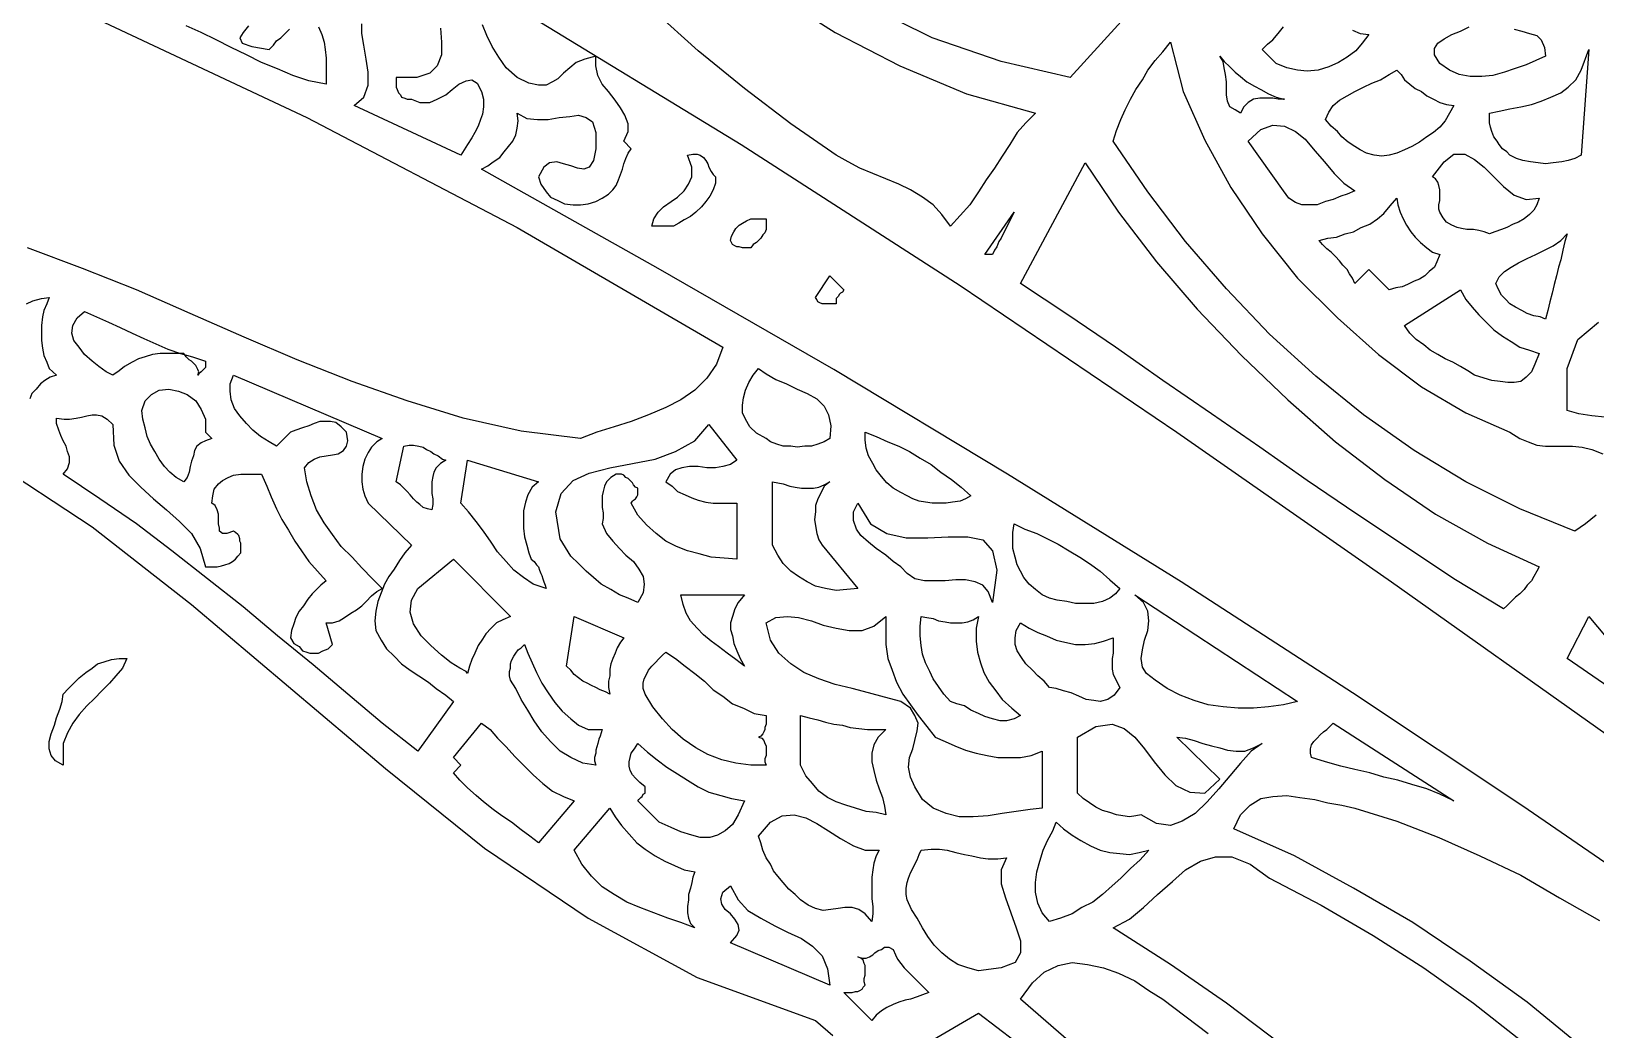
# Model space of a CAD drawing. Extents: x 0.04 to 7.12, y 0.03 to 7.63.
# Drawn here: x 3.944 to 5.394, y 1.248 to 2.174 of the extents above; entities that cross this region are included whole.
import ezdxf

# ---------------------------------------------------------------- set-up
doc = ezdxf.new("R2010")
doc.units = 0
doc.layers.add('1', color=7, linetype='Continuous')

msp = doc.modelspace()

# ---------------------------------------------------------------- linework, layer by layer
for points in [[(4.578, 2.039), (4.578, 2.033), (4.576, 2.027), (4.573, 2.021), (4.569, 2.016), (4.565, 2.011), (4.56, 2.006), (4.555, 2.002), (4.549, 1.999), (4.544, 1.996), (4.539, 1.993), (4.519, 1.993), (4.521, 2), (4.525, 2.006), (4.53, 2.011), (4.537, 2.016), (4.543, 2.02), (4.549, 2.026), (4.553, 2.032), (4.556, 2.039), (4.556, 2.048), (4.552, 2.059), (4.557, 2.06), (4.561, 2.06), (4.564, 2.059), (4.567, 2.057), (4.569, 2.054), (4.571, 2.051), (4.572, 2.048), (4.574, 2.044), (4.576, 2.041), (4.578, 2.039)], [(4.625, 2), (4.625, 1.996), (4.625, 1.993), (4.625, 1.99), (4.624, 1.987), (4.622, 1.985), (4.62, 1.982), (4.618, 1.98), (4.616, 1.978), (4.613, 1.976), (4.611, 1.973), (4.608, 1.973), (4.606, 1.973), (4.603, 1.973), (4.6, 1.974), (4.598, 1.974), (4.596, 1.975), (4.594, 1.976), (4.593, 1.978), (4.592, 1.98), (4.593, 1.984), (4.595, 1.988), (4.597, 1.991), (4.6, 1.994), (4.603, 1.996), (4.607, 1.998), (4.611, 2), (4.615, 2), (4.62, 2), (4.625, 2)], [(4.697, 1.934), (4.696, 1.932), (4.694, 1.931), (4.693, 1.93), (4.692, 1.928), (4.69, 1.926), (4.69, 1.925), (4.69, 1.923), (4.69, 1.921), (4.687, 1.921), (4.685, 1.921), (4.682, 1.921), (4.679, 1.921), (4.677, 1.921), (4.675, 1.922), (4.673, 1.923), (4.672, 1.925), (4.671, 1.927), (4.684, 1.947), (4.697, 1.934)], [(4.032, 1.592), (4.028, 1.583), (4.022, 1.576), (4.016, 1.569), (4.009, 1.562), (4.002, 1.555), (3.995, 1.548), (3.988, 1.54), (3.982, 1.532), (3.977, 1.523), (3.973, 1.513), (3.973, 1.493), (3.966, 1.497), (3.962, 1.502), (3.96, 1.508), (3.96, 1.515), (3.962, 1.522), (3.965, 1.53), (3.967, 1.537), (3.97, 1.545), (3.972, 1.552), (3.973, 1.559), (3.978, 1.564), (3.983, 1.569), (3.988, 1.574), (3.994, 1.579), (4, 1.583), (4.005, 1.587), (4.011, 1.589), (4.018, 1.591), (4.025, 1.592), (4.032, 1.592)]]:
    msp.add_lwpolyline(points)
at = {"layer": '1'}
for points in [[(4.809, 2.217), (4.967, 2.197), (4.907, 2.131), (4.843, 2.146), (4.779, 2.168), (4.716, 2.199), (4.655, 2.235), (4.598, 2.278), (4.546, 2.326), (4.498, 2.379), (4.458, 2.436), (4.425, 2.496), (4.401, 2.559), (4.467, 2.644), (4.479, 2.591), (4.497, 2.538), (4.521, 2.486), (4.55, 2.436), (4.583, 2.388), (4.622, 2.344), (4.664, 2.304), (4.709, 2.269), (4.757, 2.24), (4.809, 2.217)], [(4.631, 2.21), (4.689, 2.173), (4.749, 2.142), (4.811, 2.116), (4.875, 2.098)], [(4.397, 2.194), (4.602, 2.069), (4.805, 1.938), (5.006, 1.802), (5.205, 1.663), (5.404, 1.522)], [(4.875, 2.098), (4.866, 2.089), (4.858, 2.08), (4.851, 2.069), (4.844, 2.058), (4.837, 2.047), (4.829, 2.036), (4.822, 2.025), (4.814, 2.013), (4.805, 2.003), (4.796, 1.993), (4.788, 2.004), (4.78, 2.013), (4.77, 2.02), (4.759, 2.027), (4.748, 2.032), (4.736, 2.037), (4.724, 2.042), (4.712, 2.047), (4.701, 2.053), (4.69, 2.059), (4.648, 2.088), (4.605, 2.121), (4.562, 2.156), (4.521, 2.193)], [(4.001, 2.187), (4.199, 2.094), (4.394, 1.992), (4.585, 1.881), (4.579, 1.865), (4.57, 1.852), (4.559, 1.841), (4.546, 1.832), (4.532, 1.825), (4.516, 1.818), (4.5, 1.812), (4.484, 1.807), (4.468, 1.802), (4.453, 1.796), (4.398, 1.803), (4.344, 1.815), (4.292, 1.831), (4.241, 1.849), (4.19, 1.869), (4.141, 1.89), (4.091, 1.912), (4.041, 1.934), (3.991, 1.954), (3.94, 1.973)], [(4.21, 2.178), (4.213, 2.171), (4.215, 2.164), (4.216, 2.157), (4.217, 2.149), (4.217, 2.141), (4.217, 2.133), (4.217, 2.125), (4.201, 2.128), (4.186, 2.133), (4.172, 2.139), (4.157, 2.145), (4.143, 2.152), (4.129, 2.159), (4.115, 2.166), (4.101, 2.173), (4.087, 2.179)], [(4.145, 2.179), (4.14, 2.173), (4.137, 2.168), (4.139, 2.163), (4.148, 2.16), (4.164, 2.157), (4.168, 2.161), (4.171, 2.165), (4.175, 2.168), (4.179, 2.172), (4.183, 2.176)], [(4.323, 2.177), (4.324, 2.164), (4.324, 2.152), (4.32, 2.142), (4.313, 2.135), (4.301, 2.131), (4.282, 2.131), (4.282, 2.128), (4.282, 2.125), (4.282, 2.122), (4.283, 2.12), (4.284, 2.117), (4.286, 2.115), (4.287, 2.113), (4.29, 2.112), (4.292, 2.111), (4.296, 2.111), (4.304, 2.108), (4.313, 2.108), (4.32, 2.111), (4.328, 2.115), (4.334, 2.12), (4.34, 2.125), (4.347, 2.128), (4.352, 2.129), (4.357, 2.126), (4.361, 2.118), (4.363, 2.111), (4.363, 2.104), (4.362, 2.097), (4.36, 2.092), (4.358, 2.086), (4.355, 2.08), (4.352, 2.075), (4.348, 2.069), (4.345, 2.064), (4.342, 2.059), (4.243, 2.105), (4.252, 2.113), (4.256, 2.124), (4.256, 2.136), (4.254, 2.148), (4.252, 2.161), (4.25, 2.172), (4.25, 2.181)], [(5.484, 1.347), (5.327, 1.455), (5.169, 1.56), (5.01, 1.663), (4.849, 1.763), (4.688, 1.86), (4.525, 1.954), (4.361, 2.046), (4.367, 2.049), (4.372, 2.053), (4.378, 2.057), (4.382, 2.062), (4.386, 2.067), (4.39, 2.072), (4.393, 2.078), (4.394, 2.084), (4.395, 2.091), (4.394, 2.098), (4.403, 2.093), (4.413, 2.092), (4.423, 2.092), (4.433, 2.094), (4.443, 2.095), (4.451, 2.096), (4.458, 2.094), (4.464, 2.09), (4.467, 2.08), (4.467, 2.065), (4.465, 2.054), (4.461, 2.048), (4.456, 2.046), (4.45, 2.047), (4.444, 2.049), (4.437, 2.051), (4.431, 2.053), (4.424, 2.052), (4.419, 2.048), (4.414, 2.039), (4.416, 2.032), (4.421, 2.025), (4.425, 2.02), (4.432, 2.017), (4.438, 2.014), (4.446, 2.013), (4.453, 2.013), (4.46, 2.014), (4.467, 2.016), (4.473, 2.019), (4.479, 2.023), (4.483, 2.027), (4.486, 2.031), (4.488, 2.036), (4.49, 2.041), (4.492, 2.046), (4.493, 2.051), (4.495, 2.056), (4.497, 2.061), (4.5, 2.065), (4.493, 2.072), (4.497, 2.081), (4.497, 2.088), (4.494, 2.096), (4.49, 2.103), (4.485, 2.11), (4.479, 2.118), (4.473, 2.125), (4.469, 2.133), (4.467, 2.142), (4.467, 2.151), (4.457, 2.148), (4.449, 2.145), (4.443, 2.14), (4.437, 2.135), (4.432, 2.13), (4.427, 2.127), (4.421, 2.124), (4.414, 2.124), (4.405, 2.126), (4.394, 2.131), (4.384, 2.14), (4.377, 2.15), (4.371, 2.16), (4.366, 2.17), (4.362, 2.18)], [(5.184, 2.171), (5.178, 2.163), (5.172, 2.156), (5.164, 2.15), (5.156, 2.145), (5.147, 2.141), (5.137, 2.138), (5.127, 2.137), (5.118, 2.138), (5.108, 2.14), (5.098, 2.144), (5.085, 2.157), (5.09, 2.162), (5.095, 2.166), (5.1, 2.172), (5.105, 2.178)], [(5.348, 2.151), (5.339, 2.147), (5.33, 2.143), (5.319, 2.139), (5.31, 2.136), (5.299, 2.133), (5.289, 2.132), (5.278, 2.132), (5.268, 2.134), (5.259, 2.138), (5.25, 2.144), (5.245, 2.152), (5.245, 2.158), (5.248, 2.163), (5.254, 2.167), (5.261, 2.171), (5.269, 2.174), (5.277, 2.178)], [(5.395, 1.725), (5.385, 1.717), (5.375, 1.71), (5.324, 1.731), (5.274, 1.756), (5.226, 1.785), (5.179, 1.818), (5.135, 1.854), (5.092, 1.893), (5.052, 1.935), (5.014, 1.979), (4.979, 2.025), (4.947, 2.072), (4.95, 2.082), (4.954, 2.092), (4.958, 2.101), (4.963, 2.111), (4.968, 2.12), (4.974, 2.129), (4.979, 2.138), (4.986, 2.147), (4.993, 2.155), (5, 2.164), (5.012, 2.118), (5.032, 2.073), (5.056, 2.029), (5.085, 1.986), (5.118, 1.945), (5.155, 1.908), (5.193, 1.874), (5.233, 1.844), (5.274, 1.82), (5.315, 1.802)], [(5.169, 2.175), (5.176, 2.172), (5.184, 2.171)], [(5.319, 2.176), (5.326, 2.174), (5.333, 2.172), (5.34, 2.17), (5.344, 2.166), (5.347, 2.159), (5.348, 2.151)], [(5.105, 2.111), (5.106, 2.111), (5.104, 2.111), (5.1, 2.111), (5.095, 2.112), (5.09, 2.112), (5.083, 2.112), (5.077, 2.111), (5.072, 2.108), (5.068, 2.104), (5.065, 2.098), (5.06, 2.101), (5.055, 2.104), (5.053, 2.109), (5.052, 2.115), (5.052, 2.121), (5.052, 2.127), (5.051, 2.134), (5.05, 2.14), (5.049, 2.146), (5.046, 2.151), (5.05, 2.146), (5.055, 2.141), (5.06, 2.136), (5.065, 2.132), (5.071, 2.127), (5.078, 2.123), (5.084, 2.12), (5.091, 2.116), (5.098, 2.113), (5.105, 2.111)], [(5.381, 2.059), (5.375, 2.056), (5.369, 2.054), (5.363, 2.053), (5.355, 2.052), (5.348, 2.051), (5.341, 2.052), (5.334, 2.053), (5.327, 2.054), (5.321, 2.056), (5.315, 2.059), (5.312, 2.062), (5.308, 2.065), (5.305, 2.069), (5.303, 2.072), (5.3, 2.076), (5.298, 2.081), (5.297, 2.085), (5.296, 2.089), (5.296, 2.094), (5.296, 2.098), (5.305, 2.1), (5.315, 2.102), (5.325, 2.104), (5.335, 2.106), (5.344, 2.109), (5.353, 2.113), (5.362, 2.117), (5.369, 2.122), (5.376, 2.129), (5.381, 2.138), (5.388, 2.157), (5.381, 2.059)], [(5.263, 2.105), (5.259, 2.098), (5.255, 2.091), (5.25, 2.085), (5.244, 2.08), (5.238, 2.076), (5.231, 2.071), (5.224, 2.067), (5.217, 2.064), (5.21, 2.061), (5.203, 2.059), (5.196, 2.058), (5.189, 2.059), (5.182, 2.061), (5.176, 2.064), (5.171, 2.067), (5.165, 2.071), (5.159, 2.076), (5.155, 2.081), (5.149, 2.086), (5.144, 2.092), (5.147, 2.099), (5.151, 2.105), (5.157, 2.11), (5.164, 2.114), (5.171, 2.118), (5.179, 2.122), (5.187, 2.126), (5.195, 2.129), (5.203, 2.134), (5.21, 2.138), (5.214, 2.134), (5.217, 2.129), (5.222, 2.125), (5.227, 2.121), (5.233, 2.118), (5.238, 2.114), (5.244, 2.111), (5.25, 2.108), (5.256, 2.106), (5.263, 2.105)], [(5.171, 2.026), (5.164, 2.023), (5.158, 2.021), (5.151, 2.018), (5.144, 2.016), (5.136, 2.013), (5.129, 2.013), (5.122, 2.013), (5.116, 2.015), (5.11, 2.019), (5.105, 2.026), (5.072, 2.072), (5.084, 2.083), (5.095, 2.087), (5.106, 2.086), (5.116, 2.081), (5.125, 2.074), (5.134, 2.063), (5.143, 2.053), (5.152, 2.042), (5.161, 2.033), (5.171, 2.026)], [(5.342, 1.677), (5.34, 1.673), (5.337, 1.668), (5.335, 1.664), (5.331, 1.66), (5.328, 1.656), (5.324, 1.652), (5.32, 1.649), (5.316, 1.645), (5.312, 1.641), (5.309, 1.638), (5.263, 1.666), (5.218, 1.696), (5.173, 1.726), (5.127, 1.757), (5.083, 1.788), (5.038, 1.819), (4.993, 1.85), (4.949, 1.881), (4.905, 1.911), (4.861, 1.94), (4.921, 2.052), (4.952, 2.006), (4.987, 1.96), (5.025, 1.916), (5.066, 1.873), (5.109, 1.832), (5.153, 1.793), (5.199, 1.758), (5.246, 1.726), (5.294, 1.699), (5.342, 1.677)], [(5.342, 2.019), (5.34, 2.013), (5.337, 2.008), (5.333, 2.004), (5.328, 2), (5.323, 1.997), (5.318, 1.995), (5.312, 1.992), (5.307, 1.99), (5.301, 1.988), (5.296, 1.986), (5.291, 1.988), (5.286, 1.989), (5.281, 1.99), (5.275, 1.99), (5.27, 1.991), (5.266, 1.992), (5.261, 1.994), (5.256, 1.997), (5.253, 2.001), (5.25, 2.006), (5.249, 2.009), (5.249, 2.013), (5.25, 2.017), (5.25, 2.02), (5.25, 2.024), (5.25, 2.027), (5.249, 2.031), (5.248, 2.034), (5.246, 2.037), (5.243, 2.039), (5.254, 2.053), (5.263, 2.06), (5.273, 2.06), (5.282, 2.055), (5.291, 2.048), (5.3, 2.039), (5.309, 2.03), (5.319, 2.022), (5.33, 2.018), (5.342, 2.019)], [(5.25, 1.967), (5.247, 1.96), (5.245, 1.955), (5.24, 1.951), (5.236, 1.947), (5.231, 1.944), (5.226, 1.942), (5.22, 1.939), (5.215, 1.937), (5.209, 1.936), (5.203, 1.934), (5.184, 1.953), (5.171, 1.94), (5.169, 1.945), (5.166, 1.949), (5.164, 1.953), (5.16, 1.957), (5.157, 1.961), (5.153, 1.965), (5.149, 1.969), (5.145, 1.972), (5.141, 1.976), (5.138, 1.98), (5.146, 1.982), (5.154, 1.983), (5.162, 1.986), (5.17, 1.988), (5.177, 1.992), (5.185, 1.995), (5.192, 2), (5.198, 2.005), (5.204, 2.012), (5.21, 2.019), (5.211, 2.013), (5.213, 2.006), (5.216, 2), (5.219, 1.994), (5.223, 1.988), (5.227, 1.983), (5.232, 1.978), (5.238, 1.973), (5.243, 1.969), (5.25, 1.967)], [(4.835, 1.967), (4.828, 1.967), (4.855, 2.006), (4.853, 2.002), (4.851, 1.998), (4.849, 1.994), (4.847, 1.99), (4.845, 1.986), (4.843, 1.982), (4.841, 1.979), (4.839, 1.974), (4.837, 1.971), (4.835, 1.967)], [(5.348, 1.907), (5.343, 1.909), (5.337, 1.91), (5.331, 1.912), (5.326, 1.915), (5.32, 1.918), (5.315, 1.921), (5.311, 1.925), (5.307, 1.929), (5.304, 1.935), (5.302, 1.94), (5.305, 1.946), (5.31, 1.951), (5.316, 1.955), (5.323, 1.959), (5.331, 1.963), (5.339, 1.967), (5.347, 1.971), (5.355, 1.975), (5.362, 1.98), (5.368, 1.986), (5.366, 1.979), (5.364, 1.971), (5.362, 1.962), (5.36, 1.955), (5.358, 1.947), (5.356, 1.939), (5.354, 1.931), (5.352, 1.923), (5.35, 1.915), (5.348, 1.907)], [(5.342, 1.875), (5.338, 1.865), (5.335, 1.858), (5.33, 1.853), (5.325, 1.849), (5.319, 1.848), (5.313, 1.848), (5.306, 1.849), (5.298, 1.85), (5.291, 1.852), (5.282, 1.855), (5.276, 1.859), (5.269, 1.863), (5.262, 1.867), (5.255, 1.87), (5.248, 1.874), (5.241, 1.878), (5.235, 1.883), (5.228, 1.888), (5.222, 1.894), (5.217, 1.901), (5.269, 1.934), (5.274, 1.925), (5.28, 1.918), (5.286, 1.911), (5.293, 1.904), (5.3, 1.897), (5.308, 1.891), (5.316, 1.886), (5.324, 1.881), (5.333, 1.878), (5.342, 1.875)], [(3.939, 1.921), (3.945, 1.924), (3.953, 1.926), (3.96, 1.927)], [(3.96, 1.927), (3.958, 1.921), (3.955, 1.915), (3.954, 1.909), (3.953, 1.901), (3.953, 1.894), (3.953, 1.887), (3.954, 1.88), (3.955, 1.873), (3.958, 1.867), (3.96, 1.861), (3.967, 1.855), (3.961, 1.853), (3.956, 1.85), (3.952, 1.847), (3.948, 1.842), (3.944, 1.838), (3.942, 1.833)], [(4.105, 1.868), (4.105, 1.866), (4.105, 1.864), (4.105, 1.862), (4.104, 1.861), (4.102, 1.859), (4.101, 1.858), (4.099, 1.856), (4.098, 1.855), (4.099, 1.858), (4.098, 1.86), (4.097, 1.862), (4.096, 1.864), (4.094, 1.866), (4.092, 1.868), (4.09, 1.869), (4.088, 1.871), (4.087, 1.872), (4.085, 1.875), (4.077, 1.875), (4.07, 1.875), (4.063, 1.875), (4.056, 1.874), (4.049, 1.872), (4.043, 1.87), (4.037, 1.867), (4.03, 1.863), (4.025, 1.859), (4.019, 1.855), (4.013, 1.858), (4.006, 1.863), (4, 1.868), (3.993, 1.874), (3.988, 1.881), (3.983, 1.887), (3.981, 1.894), (3.982, 1.901), (3.986, 1.908), (3.993, 1.914), (4.004, 1.909), (4.015, 1.904), (4.026, 1.899), (4.037, 1.894), (4.048, 1.889), (4.059, 1.884), (4.07, 1.879), (4.082, 1.875), (4.093, 1.872), (4.105, 1.868)], [(5.403, 1.816), (5.391, 1.817), (5.379, 1.819), (5.368, 1.822), (5.368, 1.861), (5.378, 1.888), (5.397, 1.904)], [(4.684, 1.796), (4.679, 1.793), (4.673, 1.791), (4.667, 1.789), (4.661, 1.789), (4.654, 1.788), (4.648, 1.789), (4.641, 1.789), (4.635, 1.791), (4.629, 1.793), (4.625, 1.796), (4.616, 1.801), (4.61, 1.807), (4.606, 1.814), (4.603, 1.82), (4.603, 1.827), (4.604, 1.834), (4.606, 1.841), (4.609, 1.848), (4.613, 1.855), (4.618, 1.861), (4.625, 1.856), (4.634, 1.851), (4.644, 1.847), (4.654, 1.842), (4.663, 1.838), (4.672, 1.833), (4.679, 1.826), (4.683, 1.818), (4.685, 1.808), (4.684, 1.796)], [(4.269, 1.796), (4.264, 1.793), (4.259, 1.788), (4.256, 1.783), (4.253, 1.777), (4.251, 1.77), (4.25, 1.763), (4.25, 1.756), (4.251, 1.749), (4.253, 1.743), (4.256, 1.736), (4.296, 1.697), (4.29, 1.69), (4.285, 1.683), (4.28, 1.675), (4.275, 1.668), (4.271, 1.661), (4.268, 1.653), (4.265, 1.645), (4.263, 1.636), (4.262, 1.627), (4.263, 1.618), (4.268, 1.609), (4.273, 1.601), (4.28, 1.594), (4.287, 1.587), (4.295, 1.581), (4.303, 1.576), (4.312, 1.57), (4.319, 1.564), (4.328, 1.558), (4.335, 1.552), (4.302, 1.506), (4.269, 1.532), (4.237, 1.559), (4.205, 1.586), (4.172, 1.613), (4.14, 1.64), (4.107, 1.666), (4.074, 1.692), (4.041, 1.717), (4.007, 1.74), (3.973, 1.763), (3.977, 1.768), (3.979, 1.774), (3.979, 1.779), (3.977, 1.784), (3.976, 1.789), (3.973, 1.794), (3.971, 1.799), (3.969, 1.804), (3.967, 1.81), (3.967, 1.815), (3.974, 1.814), (3.979, 1.814), (3.985, 1.815), (3.99, 1.816), (3.995, 1.817), (4, 1.818), (4.004, 1.818), (4.009, 1.817), (4.014, 1.814), (4.019, 1.809), (4.02, 1.79), (4.025, 1.775), (4.034, 1.762), (4.045, 1.751), (4.057, 1.74), (4.069, 1.73), (4.081, 1.719), (4.092, 1.708), (4.1, 1.694), (4.105, 1.677), (4.109, 1.677), (4.113, 1.677), (4.116, 1.677), (4.12, 1.678), (4.123, 1.679), (4.127, 1.68), (4.13, 1.682), (4.133, 1.684), (4.135, 1.687), (4.138, 1.69), (4.138, 1.693), (4.138, 1.696), (4.138, 1.699), (4.137, 1.701), (4.137, 1.703), (4.136, 1.706), (4.135, 1.707), (4.133, 1.709), (4.131, 1.71), (4.125, 1.708), (4.121, 1.708), (4.118, 1.71), (4.118, 1.713), (4.117, 1.717), (4.117, 1.722), (4.117, 1.726), (4.116, 1.73), (4.114, 1.734), (4.111, 1.736), (4.112, 1.743), (4.113, 1.749), (4.117, 1.754), (4.121, 1.757), (4.126, 1.76), (4.131, 1.762), (4.138, 1.763), (4.144, 1.763), (4.151, 1.763), (4.157, 1.763), (4.162, 1.752), (4.166, 1.742), (4.171, 1.731), (4.176, 1.721), (4.182, 1.711), (4.188, 1.701), (4.194, 1.692), (4.201, 1.682), (4.209, 1.673), (4.217, 1.664), (4.212, 1.66), (4.208, 1.656), (4.204, 1.652), (4.2, 1.647), (4.196, 1.641), (4.192, 1.636), (4.189, 1.63), (4.187, 1.624), (4.185, 1.618), (4.184, 1.611), (4.187, 1.606), (4.192, 1.603), (4.195, 1.599), (4.199, 1.598), (4.202, 1.597), (4.206, 1.597), (4.21, 1.597), (4.214, 1.599), (4.219, 1.601), (4.223, 1.605), (4.217, 1.625), (4.223, 1.625), (4.229, 1.627), (4.234, 1.63), (4.24, 1.634), (4.245, 1.637), (4.25, 1.641), (4.254, 1.645), (4.259, 1.65), (4.264, 1.654), (4.269, 1.657), (4.26, 1.666), (4.25, 1.676), (4.241, 1.686), (4.231, 1.696), (4.223, 1.707), (4.215, 1.718), (4.208, 1.73), (4.203, 1.743), (4.199, 1.756), (4.197, 1.769), (4.201, 1.774), (4.206, 1.777), (4.211, 1.779), (4.217, 1.78), (4.223, 1.781), (4.228, 1.782), (4.233, 1.785), (4.236, 1.789), (4.237, 1.794), (4.236, 1.802), (4.231, 1.807), (4.226, 1.811), (4.221, 1.812), (4.216, 1.812), (4.211, 1.812), (4.206, 1.81), (4.201, 1.808), (4.195, 1.806), (4.189, 1.804), (4.184, 1.802), (4.171, 1.789), (4.164, 1.793), (4.156, 1.798), (4.149, 1.804), (4.143, 1.81), (4.137, 1.817), (4.132, 1.824), (4.129, 1.832), (4.128, 1.84), (4.128, 1.847), (4.131, 1.855), (4.269, 1.796)], [(4.105, 1.802), (4.111, 1.796), (4.105, 1.794), (4.101, 1.792), (4.097, 1.789), (4.095, 1.785), (4.094, 1.78), (4.092, 1.775), (4.091, 1.77), (4.09, 1.765), (4.088, 1.76), (4.085, 1.756), (4.078, 1.76), (4.072, 1.765), (4.067, 1.77), (4.062, 1.777), (4.058, 1.784), (4.054, 1.791), (4.051, 1.798), (4.049, 1.806), (4.047, 1.814), (4.046, 1.822), (4.049, 1.831), (4.055, 1.837), (4.062, 1.841), (4.071, 1.842), (4.08, 1.84), (4.088, 1.837), (4.096, 1.831), (4.101, 1.823), (4.105, 1.814), (4.105, 1.802)], [(4.598, 1.776), (4.592, 1.772), (4.585, 1.77), (4.578, 1.769), (4.57, 1.769), (4.562, 1.77), (4.554, 1.77), (4.547, 1.769), (4.541, 1.767), (4.536, 1.763), (4.532, 1.756), (4.538, 1.752), (4.543, 1.747), (4.55, 1.744), (4.556, 1.741), (4.562, 1.739), (4.569, 1.737), (4.576, 1.736), (4.583, 1.736), (4.59, 1.736), (4.598, 1.736), (4.598, 1.684), (4.586, 1.685), (4.574, 1.686), (4.563, 1.689), (4.552, 1.692), (4.542, 1.696), (4.532, 1.701), (4.523, 1.708), (4.514, 1.716), (4.506, 1.725), (4.5, 1.736), (4.501, 1.738), (4.502, 1.739), (4.504, 1.74), (4.505, 1.742), (4.506, 1.744), (4.506, 1.745), (4.506, 1.747), (4.506, 1.75), (4.504, 1.751), (4.502, 1.753), (4.501, 1.755), (4.499, 1.757), (4.497, 1.759), (4.495, 1.76), (4.493, 1.762), (4.491, 1.763), (4.489, 1.763), (4.486, 1.763), (4.481, 1.76), (4.477, 1.756), (4.475, 1.752), (4.474, 1.747), (4.473, 1.743), (4.473, 1.737), (4.473, 1.732), (4.474, 1.727), (4.474, 1.722), (4.473, 1.717), (4.477, 1.708), (4.483, 1.701), (4.489, 1.694), (4.495, 1.688), (4.502, 1.682), (4.507, 1.675), (4.511, 1.668), (4.512, 1.661), (4.511, 1.653), (4.506, 1.644), (4.497, 1.648), (4.489, 1.651), (4.481, 1.656), (4.472, 1.661), (4.465, 1.667), (4.458, 1.673), (4.451, 1.68), (4.444, 1.687), (4.439, 1.695), (4.434, 1.703), (4.43, 1.728), (4.435, 1.745), (4.446, 1.757), (4.461, 1.764), (4.48, 1.769), (4.501, 1.773), (4.522, 1.777), (4.541, 1.784), (4.559, 1.794), (4.572, 1.809), (4.598, 1.776)], [(4.815, 1.743), (4.81, 1.74), (4.805, 1.738), (4.798, 1.737), (4.792, 1.736), (4.786, 1.736), (4.779, 1.736), (4.773, 1.737), (4.767, 1.738), (4.761, 1.74), (4.756, 1.743), (4.75, 1.746), (4.743, 1.75), (4.737, 1.755), (4.732, 1.761), (4.727, 1.767), (4.724, 1.773), (4.72, 1.78), (4.718, 1.787), (4.717, 1.795), (4.717, 1.802), (4.727, 1.798), (4.738, 1.793), (4.748, 1.789), (4.758, 1.784), (4.768, 1.778), (4.778, 1.772), (4.787, 1.765), (4.797, 1.758), (4.806, 1.751), (4.815, 1.743)], [(5.315, 1.802), (5.324, 1.796), (5.332, 1.793), (5.34, 1.79), (5.348, 1.789), (5.356, 1.789), (5.365, 1.789), (5.373, 1.789), (5.382, 1.788), (5.391, 1.786), (5.401, 1.782)], [(4.328, 1.776), (4.323, 1.773), (4.319, 1.769), (4.317, 1.765), (4.316, 1.761), (4.315, 1.756), (4.315, 1.75), (4.315, 1.745), (4.316, 1.74), (4.316, 1.735), (4.315, 1.73), (4.311, 1.731), (4.307, 1.732), (4.304, 1.735), (4.301, 1.737), (4.298, 1.74), (4.295, 1.744), (4.292, 1.747), (4.289, 1.75), (4.286, 1.753), (4.282, 1.756), (4.289, 1.789), (4.294, 1.79), (4.298, 1.79), (4.303, 1.789), (4.307, 1.788), (4.31, 1.786), (4.314, 1.784), (4.317, 1.782), (4.321, 1.78), (4.325, 1.777), (4.328, 1.776)], [(3.903, 1.778), (4, 1.714), (4.092, 1.642), (4.182, 1.566), (4.272, 1.49), (4.364, 1.416), (4.46, 1.351), (4.561, 1.296), (4.671, 1.256), (4.687, 1.242)], [(4.414, 1.756), (4.408, 1.751), (4.404, 1.744), (4.402, 1.737), (4.4, 1.729), (4.4, 1.722), (4.4, 1.713), (4.401, 1.705), (4.403, 1.697), (4.405, 1.69), (4.407, 1.684), (4.41, 1.682), (4.412, 1.679), (4.414, 1.677), (4.415, 1.674), (4.416, 1.671), (4.417, 1.669), (4.418, 1.666), (4.419, 1.663), (4.42, 1.66), (4.421, 1.657), (4.409, 1.661), (4.4, 1.667), (4.391, 1.674), (4.384, 1.682), (4.376, 1.691), (4.37, 1.7), (4.363, 1.71), (4.356, 1.719), (4.349, 1.728), (4.342, 1.736), (4.348, 1.776), (4.414, 1.756)], [(4.684, 1.756), (4.679, 1.752), (4.676, 1.746), (4.673, 1.74), (4.671, 1.734), (4.671, 1.728), (4.67, 1.721), (4.671, 1.715), (4.672, 1.708), (4.674, 1.702), (4.677, 1.697), (4.71, 1.657), (4.7, 1.656), (4.69, 1.655), (4.68, 1.657), (4.671, 1.659), (4.663, 1.663), (4.655, 1.668), (4.648, 1.673), (4.641, 1.68), (4.636, 1.688), (4.631, 1.697), (4.631, 1.756), (4.636, 1.755), (4.641, 1.754), (4.647, 1.752), (4.652, 1.751), (4.658, 1.75), (4.664, 1.75), (4.669, 1.75), (4.674, 1.751), (4.679, 1.753), (4.684, 1.756)], [(4.835, 1.644), (4.831, 1.654), (4.826, 1.66), (4.819, 1.663), (4.81, 1.665), (4.801, 1.665), (4.791, 1.664), (4.782, 1.664), (4.772, 1.664), (4.763, 1.666), (4.756, 1.671), (4.75, 1.677), (4.743, 1.682), (4.736, 1.688), (4.727, 1.694), (4.72, 1.7), (4.713, 1.706), (4.709, 1.712), (4.706, 1.72), (4.706, 1.728), (4.71, 1.736), (4.722, 1.717), (4.737, 1.708), (4.755, 1.704), (4.775, 1.704), (4.794, 1.705), (4.812, 1.705), (4.826, 1.702), (4.835, 1.692), (4.839, 1.674), (4.835, 1.644)], [(4.953, 1.657), (4.949, 1.652), (4.944, 1.648), (4.937, 1.645), (4.929, 1.643), (4.921, 1.643), (4.912, 1.643), (4.904, 1.645), (4.895, 1.646), (4.888, 1.648), (4.881, 1.651), (4.875, 1.656), (4.869, 1.661), (4.864, 1.667), (4.861, 1.673), (4.858, 1.679), (4.856, 1.686), (4.854, 1.694), (4.854, 1.701), (4.854, 1.709), (4.855, 1.717), (4.865, 1.712), (4.876, 1.708), (4.886, 1.703), (4.896, 1.698), (4.906, 1.692), (4.916, 1.686), (4.925, 1.68), (4.935, 1.673), (4.944, 1.665), (4.953, 1.657)], [(4.388, 1.631), (4.381, 1.628), (4.375, 1.625), (4.37, 1.62), (4.365, 1.615), (4.362, 1.61), (4.358, 1.604), (4.355, 1.597), (4.352, 1.591), (4.35, 1.585), (4.348, 1.578), (4.347, 1.58), (4.341, 1.583), (4.333, 1.588), (4.324, 1.595), (4.314, 1.604), (4.305, 1.613), (4.298, 1.624), (4.295, 1.635), (4.296, 1.646), (4.302, 1.657), (4.335, 1.684), (4.388, 1.631)], [(4.605, 1.651), (4.599, 1.644), (4.596, 1.638), (4.594, 1.631), (4.592, 1.625), (4.592, 1.619), (4.594, 1.613), (4.595, 1.606), (4.598, 1.599), (4.601, 1.592), (4.605, 1.585), (4.597, 1.591), (4.589, 1.597), (4.581, 1.603), (4.574, 1.608), (4.567, 1.614), (4.561, 1.62), (4.555, 1.627), (4.551, 1.634), (4.548, 1.642), (4.546, 1.651), (4.605, 1.651)], [(5.118, 1.552), (5.105, 1.549), (5.091, 1.547), (5.077, 1.546), (5.063, 1.546), (5.049, 1.547), (5.035, 1.549), (5.022, 1.553), (5.009, 1.558), (4.997, 1.564), (4.986, 1.572), (4.978, 1.578), (4.974, 1.584), (4.973, 1.592), (4.974, 1.6), (4.976, 1.609), (4.979, 1.618), (4.98, 1.627), (4.979, 1.636), (4.975, 1.644), (4.967, 1.651), (5.118, 1.552)], [(4.493, 1.611), (4.49, 1.607), (4.487, 1.602), (4.485, 1.597), (4.483, 1.592), (4.481, 1.587), (4.48, 1.582), (4.48, 1.576), (4.479, 1.571), (4.479, 1.565), (4.48, 1.559), (4.476, 1.561), (4.471, 1.563), (4.467, 1.565), (4.463, 1.567), (4.459, 1.569), (4.455, 1.571), (4.451, 1.574), (4.447, 1.577), (4.444, 1.581), (4.44, 1.585), (4.447, 1.631), (4.493, 1.611)], [(4.736, 1.631), (4.736, 1.618), (4.736, 1.605), (4.738, 1.592), (4.742, 1.581), (4.746, 1.57), (4.752, 1.559), (4.759, 1.549), (4.766, 1.539), (4.774, 1.529), (4.782, 1.519), (4.791, 1.515), (4.8, 1.511), (4.81, 1.507), (4.82, 1.504), (4.83, 1.502), (4.84, 1.5), (4.851, 1.5), (4.861, 1.5), (4.871, 1.502), (4.881, 1.506), (4.881, 1.453), (4.87, 1.452), (4.857, 1.45), (4.844, 1.448), (4.831, 1.446), (4.817, 1.445), (4.804, 1.445), (4.792, 1.448), (4.78, 1.453), (4.77, 1.461), (4.763, 1.473), (4.759, 1.482), (4.757, 1.491), (4.758, 1.5), (4.761, 1.508), (4.763, 1.516), (4.765, 1.525), (4.766, 1.532), (4.763, 1.539), (4.759, 1.546), (4.75, 1.552), (4.735, 1.556), (4.72, 1.56), (4.705, 1.564), (4.689, 1.568), (4.674, 1.573), (4.66, 1.579), (4.648, 1.587), (4.637, 1.597), (4.629, 1.609), (4.625, 1.625), (4.634, 1.63), (4.645, 1.631), (4.655, 1.63), (4.667, 1.627), (4.678, 1.623), (4.69, 1.62), (4.702, 1.618), (4.714, 1.618), (4.725, 1.622), (4.736, 1.631)], [(4.822, 1.631), (4.82, 1.62), (4.82, 1.608), (4.821, 1.598), (4.824, 1.588), (4.827, 1.579), (4.832, 1.57), (4.838, 1.562), (4.844, 1.554), (4.853, 1.546), (4.861, 1.539), (4.855, 1.536), (4.848, 1.534), (4.842, 1.534), (4.835, 1.536), (4.828, 1.538), (4.822, 1.541), (4.815, 1.544), (4.809, 1.548), (4.802, 1.55), (4.796, 1.552), (4.79, 1.559), (4.785, 1.566), (4.78, 1.573), (4.777, 1.58), (4.773, 1.588), (4.77, 1.596), (4.769, 1.604), (4.768, 1.613), (4.768, 1.622), (4.769, 1.631), (4.774, 1.63), (4.78, 1.629), (4.785, 1.627), (4.791, 1.626), (4.796, 1.625), (4.802, 1.625), (4.807, 1.625), (4.812, 1.626), (4.817, 1.628), (4.822, 1.631)], [(5.368, 1.592), (5.388, 1.631), (5.493, 1.506), (5.368, 1.592)], [(4.947, 1.611), (4.947, 1.607), (4.947, 1.602), (4.947, 1.597), (4.946, 1.592), (4.946, 1.587), (4.946, 1.582), (4.947, 1.577), (4.949, 1.573), (4.951, 1.569), (4.953, 1.565), (4.948, 1.558), (4.942, 1.554), (4.935, 1.552), (4.929, 1.553), (4.922, 1.554), (4.915, 1.557), (4.908, 1.56), (4.901, 1.562), (4.894, 1.564), (4.888, 1.565), (4.883, 1.571), (4.877, 1.576), (4.872, 1.581), (4.866, 1.587), (4.862, 1.593), (4.858, 1.599), (4.856, 1.605), (4.856, 1.611), (4.857, 1.618), (4.861, 1.625), (4.869, 1.62), (4.877, 1.616), (4.885, 1.613), (4.894, 1.609), (4.902, 1.607), (4.912, 1.605), (4.921, 1.605), (4.93, 1.606), (4.938, 1.608), (4.947, 1.611)], [(4.46, 1.526), (4.473, 1.526), (4.472, 1.523), (4.471, 1.52), (4.47, 1.517), (4.469, 1.513), (4.468, 1.51), (4.467, 1.507), (4.467, 1.504), (4.466, 1.5), (4.466, 1.497), (4.467, 1.493), (4.455, 1.495), (4.444, 1.5), (4.434, 1.506), (4.425, 1.515), (4.417, 1.524), (4.41, 1.534), (4.404, 1.544), (4.398, 1.554), (4.393, 1.564), (4.388, 1.572), (4.387, 1.576), (4.387, 1.58), (4.388, 1.583), (4.388, 1.587), (4.389, 1.59), (4.391, 1.594), (4.393, 1.597), (4.395, 1.6), (4.398, 1.602), (4.401, 1.605), (4.404, 1.597), (4.408, 1.588), (4.412, 1.579), (4.417, 1.569), (4.423, 1.56), (4.429, 1.551), (4.436, 1.543), (4.444, 1.536), (4.451, 1.53), (4.46, 1.526)], [(4.625, 1.539), (4.625, 1.536), (4.625, 1.533), (4.625, 1.531), (4.624, 1.528), (4.624, 1.526), (4.623, 1.524), (4.622, 1.522), (4.62, 1.52), (4.618, 1.519), (4.621, 1.518), (4.623, 1.516), (4.624, 1.513), (4.625, 1.511), (4.625, 1.508), (4.625, 1.504), (4.625, 1.502), (4.624, 1.499), (4.624, 1.496), (4.625, 1.493), (4.611, 1.493), (4.597, 1.495), (4.584, 1.498), (4.571, 1.503), (4.56, 1.509), (4.548, 1.517), (4.538, 1.526), (4.529, 1.536), (4.52, 1.547), (4.513, 1.559), (4.511, 1.564), (4.511, 1.569), (4.512, 1.573), (4.514, 1.577), (4.516, 1.581), (4.519, 1.585), (4.522, 1.588), (4.526, 1.592), (4.529, 1.595), (4.532, 1.598), (4.541, 1.592), (4.55, 1.585), (4.559, 1.578), (4.568, 1.571), (4.576, 1.563), (4.585, 1.557), (4.594, 1.55), (4.604, 1.546), (4.614, 1.541), (4.625, 1.539)], [(4.736, 1.526), (4.729, 1.519), (4.725, 1.512), (4.723, 1.504), (4.723, 1.496), (4.725, 1.488), (4.727, 1.479), (4.73, 1.471), (4.733, 1.463), (4.735, 1.455), (4.736, 1.447), (4.727, 1.449), (4.718, 1.45), (4.708, 1.453), (4.699, 1.456), (4.69, 1.459), (4.682, 1.463), (4.674, 1.469), (4.668, 1.476), (4.662, 1.483), (4.657, 1.493), (4.657, 1.539), (4.665, 1.537), (4.673, 1.535), (4.68, 1.533), (4.688, 1.531), (4.696, 1.53), (4.703, 1.528), (4.711, 1.527), (4.719, 1.526), (4.728, 1.526), (4.736, 1.526)], [(4.447, 1.46), (4.414, 1.421), (4.406, 1.427), (4.398, 1.433), (4.389, 1.44), (4.38, 1.446), (4.372, 1.452), (4.363, 1.459), (4.356, 1.465), (4.348, 1.472), (4.341, 1.479), (4.335, 1.486), (4.342, 1.493), (4.335, 1.5), (4.361, 1.532), (4.369, 1.526), (4.376, 1.518), (4.384, 1.51), (4.392, 1.501), (4.4, 1.493), (4.409, 1.484), (4.418, 1.476), (4.427, 1.469), (4.437, 1.464), (4.447, 1.46)], [(5.032, 1.467), (5.046, 1.48), (5.006, 1.519), (5.014, 1.518), (5.022, 1.516), (5.03, 1.513), (5.038, 1.511), (5.046, 1.509), (5.053, 1.507), (5.061, 1.506), (5.069, 1.506), (5.077, 1.509), (5.085, 1.513), (5.075, 1.506), (5.065, 1.495), (5.055, 1.483), (5.045, 1.471), (5.034, 1.459), (5.023, 1.448), (5.011, 1.441), (5, 1.437), (4.987, 1.439), (4.973, 1.447), (4.968, 1.446), (4.962, 1.445), (4.956, 1.446), (4.95, 1.447), (4.944, 1.449), (4.937, 1.451), (4.931, 1.454), (4.925, 1.458), (4.919, 1.462), (4.914, 1.467), (4.914, 1.519), (4.931, 1.529), (4.946, 1.531), (4.957, 1.527), (4.967, 1.519), (4.976, 1.508), (4.985, 1.496), (4.995, 1.484), (5.005, 1.474), (5.018, 1.468), (5.032, 1.467)], [(5.263, 1.46), (5.25, 1.466), (5.238, 1.471), (5.224, 1.475), (5.211, 1.479), (5.198, 1.482), (5.185, 1.486), (5.171, 1.489), (5.158, 1.492), (5.144, 1.496), (5.131, 1.5), (5.13, 1.504), (5.13, 1.508), (5.131, 1.512), (5.133, 1.515), (5.136, 1.518), (5.139, 1.521), (5.142, 1.524), (5.145, 1.526), (5.148, 1.529), (5.151, 1.532), (5.263, 1.46)], [(4.605, 1.46), (4.599, 1.447), (4.594, 1.438), (4.587, 1.432), (4.58, 1.428), (4.573, 1.426), (4.564, 1.426), (4.556, 1.428), (4.546, 1.431), (4.537, 1.435), (4.526, 1.44), (4.506, 1.46), (4.507, 1.461), (4.509, 1.463), (4.51, 1.464), (4.511, 1.466), (4.513, 1.467), (4.513, 1.469), (4.513, 1.471), (4.513, 1.473), (4.508, 1.477), (4.504, 1.481), (4.501, 1.484), (4.499, 1.488), (4.498, 1.492), (4.498, 1.496), (4.499, 1.5), (4.5, 1.504), (4.503, 1.508), (4.506, 1.513), (4.515, 1.505), (4.524, 1.498), (4.533, 1.491), (4.543, 1.485), (4.552, 1.479), (4.562, 1.473), (4.572, 1.468), (4.583, 1.465), (4.593, 1.462), (4.605, 1.46)], [(4.559, 1.394), (4.557, 1.389), (4.556, 1.384), (4.555, 1.379), (4.553, 1.373), (4.553, 1.368), (4.552, 1.362), (4.552, 1.356), (4.553, 1.351), (4.555, 1.346), (4.559, 1.342), (4.546, 1.347), (4.534, 1.351), (4.521, 1.356), (4.508, 1.361), (4.496, 1.366), (4.484, 1.373), (4.473, 1.38), (4.463, 1.39), (4.454, 1.401), (4.447, 1.414), (4.48, 1.453), (4.485, 1.445), (4.491, 1.437), (4.498, 1.429), (4.505, 1.421), (4.513, 1.415), (4.522, 1.409), (4.531, 1.404), (4.54, 1.4), (4.549, 1.396), (4.559, 1.394)], [(5.429, 1.19), (5.381, 1.232), (5.331, 1.273), (5.278, 1.311), (5.225, 1.347), (5.17, 1.379), (5.115, 1.409), (5.059, 1.434), (5.065, 1.447), (5.074, 1.456), (5.084, 1.462), (5.095, 1.464), (5.108, 1.465), (5.12, 1.463), (5.134, 1.461), (5.146, 1.458), (5.159, 1.456), (5.171, 1.453), (5.21, 1.441), (5.249, 1.426), (5.287, 1.409), (5.325, 1.391), (5.361, 1.37), (5.398, 1.349)], [(4.73, 1.414), (4.727, 1.409), (4.725, 1.402), (4.724, 1.396), (4.723, 1.389), (4.723, 1.383), (4.723, 1.376), (4.723, 1.369), (4.724, 1.362), (4.724, 1.355), (4.723, 1.348), (4.717, 1.355), (4.711, 1.359), (4.705, 1.361), (4.698, 1.361), (4.692, 1.36), (4.685, 1.359), (4.678, 1.358), (4.671, 1.36), (4.664, 1.363), (4.657, 1.368), (4.652, 1.373), (4.646, 1.378), (4.641, 1.384), (4.636, 1.39), (4.632, 1.395), (4.629, 1.401), (4.625, 1.407), (4.622, 1.414), (4.62, 1.421), (4.618, 1.427), (4.629, 1.44), (4.64, 1.446), (4.651, 1.447), (4.662, 1.444), (4.672, 1.439), (4.683, 1.432), (4.694, 1.425), (4.706, 1.418), (4.717, 1.414), (4.73, 1.414)], [(4.98, 1.414), (4.972, 1.405), (4.963, 1.397), (4.954, 1.388), (4.946, 1.381), (4.937, 1.373), (4.928, 1.366), (4.918, 1.361), (4.909, 1.355), (4.898, 1.351), (4.888, 1.348), (4.881, 1.356), (4.877, 1.365), (4.875, 1.375), (4.875, 1.384), (4.876, 1.394), (4.879, 1.404), (4.882, 1.414), (4.886, 1.423), (4.891, 1.432), (4.894, 1.44), (4.901, 1.434), (4.909, 1.428), (4.917, 1.423), (4.926, 1.418), (4.935, 1.414), (4.944, 1.412), (4.953, 1.411), (4.962, 1.41), (4.971, 1.412), (4.98, 1.414)], [(4.848, 1.407), (4.843, 1.396), (4.843, 1.383), (4.847, 1.37), (4.852, 1.356), (4.857, 1.342), (4.861, 1.33), (4.861, 1.319), (4.856, 1.31), (4.843, 1.305), (4.822, 1.302), (4.812, 1.305), (4.803, 1.308), (4.795, 1.313), (4.788, 1.319), (4.781, 1.326), (4.775, 1.334), (4.77, 1.342), (4.765, 1.351), (4.76, 1.359), (4.756, 1.368), (4.755, 1.373), (4.755, 1.379), (4.756, 1.384), (4.757, 1.388), (4.759, 1.393), (4.761, 1.397), (4.763, 1.401), (4.765, 1.405), (4.767, 1.41), (4.769, 1.414), (4.778, 1.415), (4.786, 1.415), (4.793, 1.414), (4.801, 1.412), (4.809, 1.41), (4.816, 1.409), (4.824, 1.407), (4.831, 1.406), (4.84, 1.406), (4.848, 1.407)], [(5.104, 1.233), (5.052, 1.272), (5, 1.308), (4.947, 1.342), (4.962, 1.35), (4.975, 1.361), (4.988, 1.373), (5.002, 1.385), (5.014, 1.396), (5.028, 1.404), (5.042, 1.408), (5.057, 1.408), (5.074, 1.401), (5.092, 1.388), (5.14, 1.363), (5.188, 1.335), (5.235, 1.305), (5.281, 1.272), (5.326, 1.237)], [(4.684, 1.289), (4.592, 1.328), (4.598, 1.335), (4.6, 1.34), (4.599, 1.345), (4.596, 1.35), (4.592, 1.355), (4.587, 1.359), (4.584, 1.364), (4.583, 1.369), (4.585, 1.375), (4.592, 1.381), (4.599, 1.368), (4.608, 1.358), (4.62, 1.351), (4.633, 1.344), (4.645, 1.338), (4.658, 1.332), (4.668, 1.325), (4.677, 1.316), (4.682, 1.304), (4.684, 1.289)], [(4.776, 1.282), (4.77, 1.28), (4.765, 1.278), (4.759, 1.276), (4.754, 1.275), (4.748, 1.273), (4.743, 1.271), (4.737, 1.268), (4.732, 1.265), (4.727, 1.261), (4.723, 1.256), (4.697, 1.282), (4.7, 1.282), (4.703, 1.282), (4.705, 1.282), (4.708, 1.283), (4.71, 1.283), (4.712, 1.284), (4.714, 1.285), (4.715, 1.287), (4.717, 1.289), (4.716, 1.292), (4.716, 1.295), (4.717, 1.298), (4.717, 1.3), (4.717, 1.304), (4.717, 1.307), (4.716, 1.309), (4.715, 1.312), (4.713, 1.314), (4.71, 1.315), (4.714, 1.314), (4.718, 1.314), (4.721, 1.315), (4.724, 1.317), (4.726, 1.319), (4.729, 1.321), (4.732, 1.322), (4.735, 1.324), (4.739, 1.324), (4.743, 1.322), (4.745, 1.317), (4.747, 1.313), (4.75, 1.309), (4.753, 1.305), (4.757, 1.301), (4.761, 1.297), (4.765, 1.293), (4.768, 1.29), (4.772, 1.286), (4.776, 1.282)], [(4.908, 1.235), (4.861, 1.276), (4.872, 1.291), (4.883, 1.301), (4.896, 1.307), (4.909, 1.31), (4.923, 1.308), (4.938, 1.305), (4.952, 1.3), (4.967, 1.293), (4.98, 1.284), (4.993, 1.276), (5.035, 1.244)], [(4.776, 1.236), (4.822, 1.263), (4.873, 1.224)]]:
    msp.add_lwpolyline(points, dxfattribs=at)

doc.saveas('drawing.dxf')
